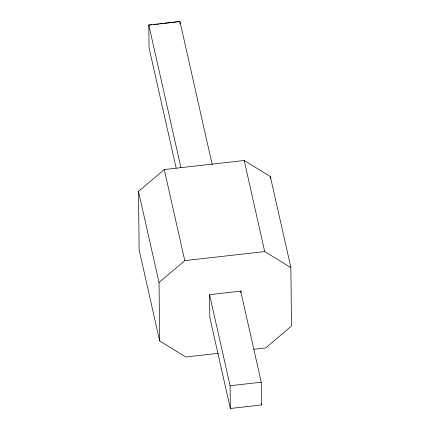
<?xml version="1.0" encoding="UTF-8"?>
<svg xmlns="http://www.w3.org/2000/svg" width="430" height="430" viewBox="0 0 430 430"><rect width="100%" height="100%" fill="white"/><g stroke="black" fill="none" stroke-linecap="round" stroke-linejoin="round"><path stroke-width="0.64" d="M218.451 353.293L185.808 356.991L159.654 340.958L139.132 249.884L138.508 191.457L164.255 169.549L244.192 160.498L270.346 176.526L290.868 267.6L291.492 326.031L265.745 347.94L253.754 349.294M159.654 340.958L159.03 282.531L184.782 260.623L264.713 251.572L290.868 267.6M212.226 164.744L179.95 21.5L164.255 23.397M179.95 21.5L148.801 25.026L149.049 47.789L176.171 168.141M153.225 24.65L155.171 24.429M156.472 24.279L159.068 23.989M160.363 23.838L162.959 23.548M240.725 292.475L240.714 291.137L261.236 382.211L261.478 404.974L230.335 408.5L209.813 317.426L209.571 294.663L241.8 291.013M209.571 294.663L230.093 385.737L261.236 382.211M151.333 24.811L148.801 25.026L180.939 167.614M244.192 160.498L264.713 251.572M261.182 403.662L261.478 404.974M164.255 169.549L184.782 260.623M138.508 191.457L159.03 282.531M270.346 176.526L270.368 178.541M230.093 385.737L230.335 408.5M179.955 22.156L179.976 24.118"/></g></svg>
